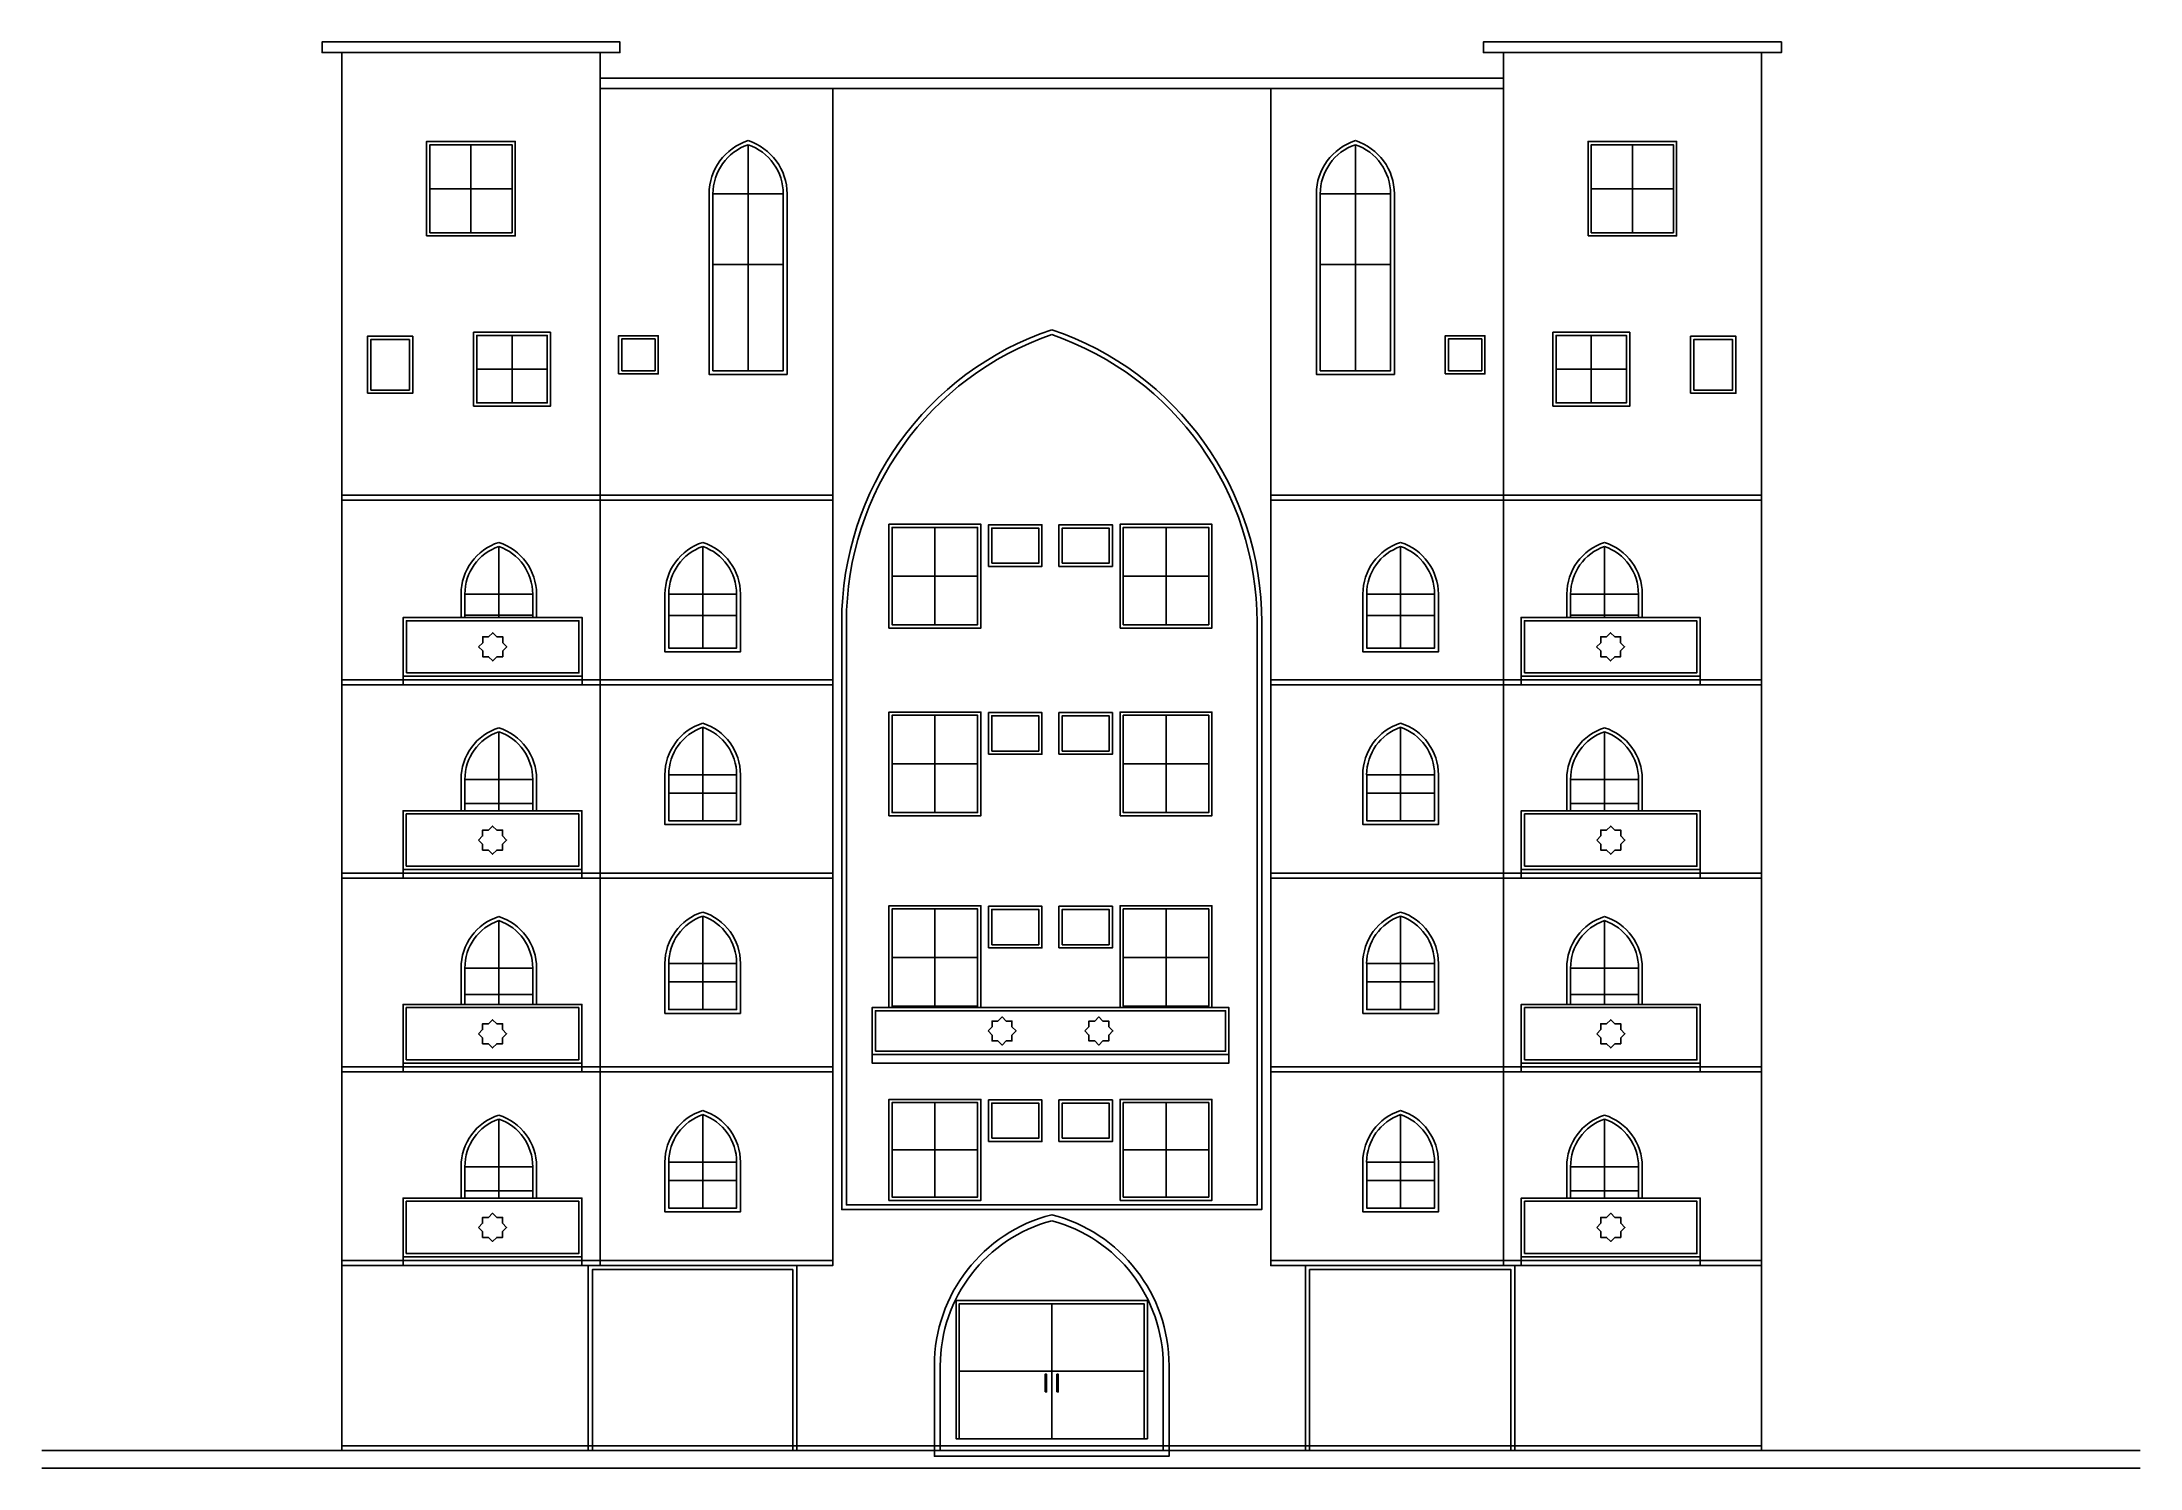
# Model space of a CAD drawing. Header units: inches. Extents: x 323.8 to 359.6, y 89.7 to 114.
import ezdxf

# ---------------------------------------------------------------- set-up
doc = ezdxf.new("R2010")
doc.units = ezdxf.units.IN
for name, color, linetype, lineweight in [('01_ENVELOPE', 7, 'Continuous', 25), ('02_GLAZING', 7, 'Continuous', 25), ('03_POINTED_FRAMES', 7, 'Continuous', 25), ('04_BALCONIES', 7, 'Continuous', 25), ('05_SPARSE_GEOMETRY', 7, 'Continuous', 25), ('06_ENTRANCE', 7, 'Continuous', 25)]:
    doc.layers.add(name, color=color, linetype=linetype, lineweight=lineweight)

msp = doc.modelspace()

# ---------------------------------------------------------------- linework, layer by layer
at = {"layer": '01_ENVELOPE'}
for points in [[(333.334, 113.857), (333.674, 113.857), (333.674, 114.037), (328.594, 114.037), (328.594, 113.857), (328.934, 113.857)], [(328.934, 113.857), (328.934, 106.312)], [(333.334, 113.857), (328.934, 113.857)], [(333.334, 113.422), (333.334, 113.857)], [(353.132, 113.857), (353.473, 113.857), (353.473, 114.037), (348.395, 114.037), (348.395, 113.857), (348.734, 113.857)], [(348.734, 113.857), (348.734, 113.422)], [(353.132, 113.857), (348.734, 113.857)], [(353.132, 106.312), (353.132, 113.857)], [(333.334, 113.242), (333.334, 113.422)], [(348.734, 113.422), (333.334, 113.422)], [(348.734, 113.422), (348.734, 113.242)], [(333.334, 106.312), (333.334, 113.242)], [(337.3, 113.242), (333.334, 113.242)], [(337.3, 106.312), (337.3, 113.242)], [(344.769, 113.242), (337.3, 113.242)], [(344.769, 106.312), (344.769, 113.242)], [(348.734, 113.242), (344.769, 113.242)], [(348.734, 106.312), (348.734, 113.242)], [(328.934, 106.312), (328.934, 106.227)], [(333.334, 106.312), (328.934, 106.312)], [(333.334, 106.227), (333.334, 106.312)], [(337.3, 106.312), (333.334, 106.312)], [(337.3, 106.227), (337.3, 106.312)], [(344.769, 106.227), (344.769, 106.312)], [(348.734, 106.312), (344.769, 106.312)], [(348.734, 106.227), (348.734, 106.312)], [(353.132, 106.312), (348.734, 106.312)], [(353.132, 106.227), (353.132, 106.312)], [(328.934, 106.227), (328.934, 103.166)], [(328.934, 106.227), (333.334, 106.227)], [(333.334, 103.166), (333.334, 106.227)], [(333.334, 106.227), (337.3, 106.227)], [(337.3, 103.166), (337.3, 106.227)], [(344.769, 103.166), (344.769, 106.227)], [(344.769, 106.227), (348.734, 106.227)], [(348.734, 103.166), (348.734, 106.227)], [(348.734, 106.227), (353.132, 106.227)], [(353.132, 103.166), (353.132, 106.227)], [(328.934, 103.166), (328.934, 103.081)], [(329.979, 103.166), (328.934, 103.166)], [(328.934, 103.081), (328.934, 99.872)], [(328.934, 103.081), (329.979, 103.081)], [(333.029, 103.166), (329.979, 103.166)], [(329.979, 103.081), (333.029, 103.081)], [(333.334, 103.166), (333.029, 103.166)], [(333.029, 103.081), (333.334, 103.081)], [(333.334, 103.081), (333.334, 103.166)], [(337.3, 103.166), (333.334, 103.166)], [(333.334, 99.872), (333.334, 103.081)], [(333.334, 103.081), (337.3, 103.081)], [(337.3, 103.081), (337.3, 103.166)], [(337.3, 99.872), (337.3, 103.081)], [(344.769, 103.081), (344.769, 103.166)], [(348.734, 103.166), (344.769, 103.166)], [(344.769, 99.872), (344.769, 103.081)], [(344.769, 103.081), (348.734, 103.081)], [(348.734, 103.081), (348.734, 103.166)], [(349.037, 103.166), (348.734, 103.166)], [(348.734, 99.872), (348.734, 103.081)], [(348.734, 103.081), (349.037, 103.081)], [(352.087, 103.166), (349.037, 103.166)], [(349.037, 103.081), (352.087, 103.081)], [(353.132, 103.166), (352.087, 103.166)], [(352.087, 103.081), (353.132, 103.081)], [(353.132, 103.081), (353.132, 103.166)], [(353.132, 99.872), (353.132, 103.081)], [(328.934, 99.872), (328.934, 99.787)], [(329.976, 99.872), (328.934, 99.872)], [(333.026, 99.872), (329.976, 99.872)], [(333.334, 99.872), (333.026, 99.872)], [(333.334, 99.787), (333.334, 99.872)], [(337.3, 99.872), (333.334, 99.872)], [(337.3, 99.787), (337.3, 99.872)], [(344.769, 99.787), (344.769, 99.872)], [(348.734, 99.872), (344.769, 99.872)], [(348.734, 99.787), (348.734, 99.872)], [(349.04, 99.872), (348.734, 99.872)], [(352.09, 99.872), (349.04, 99.872)], [(353.132, 99.872), (352.09, 99.872)], [(353.132, 99.787), (353.132, 99.872)], [(328.934, 99.787), (328.934, 96.572)], [(328.934, 99.787), (329.976, 99.787)], [(329.976, 99.787), (333.026, 99.787)], [(333.026, 99.787), (333.334, 99.787)], [(333.334, 96.572), (333.334, 99.787)], [(333.334, 99.787), (337.3, 99.787)], [(337.3, 96.572), (337.3, 99.787)], [(344.769, 96.572), (344.769, 99.787)], [(344.769, 99.787), (348.734, 99.787)], [(348.734, 96.572), (348.734, 99.787)], [(348.734, 99.787), (349.04, 99.787)], [(349.04, 99.787), (352.09, 99.787)], [(352.09, 99.787), (353.132, 99.787)], [(353.132, 96.572), (353.132, 99.787)], [(328.934, 96.572), (328.934, 96.487)], [(329.976, 96.572), (328.934, 96.572)], [(328.934, 96.487), (328.934, 93.272)], [(328.934, 96.487), (329.976, 96.487)], [(333.026, 96.572), (329.976, 96.572)], [(329.976, 96.487), (333.026, 96.487)], [(333.334, 96.572), (333.026, 96.572)], [(333.026, 96.487), (333.334, 96.487)], [(333.334, 96.487), (333.334, 96.572)], [(337.3, 96.572), (333.334, 96.572)], [(333.334, 93.272), (333.334, 96.487)], [(333.334, 96.487), (337.3, 96.487)], [(337.3, 96.487), (337.3, 96.572)], [(337.3, 93.272), (337.3, 96.487)], [(344.769, 96.487), (344.769, 96.572)], [(348.734, 96.572), (344.769, 96.572)], [(344.769, 93.272), (344.769, 96.487)], [(344.769, 96.487), (348.734, 96.487)], [(348.734, 96.487), (348.734, 96.572)], [(349.04, 96.572), (348.734, 96.572)], [(348.734, 93.272), (348.734, 96.487)], [(348.734, 96.487), (349.04, 96.487)], [(352.09, 96.572), (349.04, 96.572)], [(349.04, 96.487), (352.09, 96.487)], [(353.132, 96.572), (352.09, 96.572)], [(352.09, 96.487), (353.132, 96.487)], [(353.132, 96.487), (353.132, 96.572)], [(353.132, 93.272), (353.132, 96.487)], [(328.934, 93.272), (328.934, 93.187)], [(329.976, 93.272), (328.934, 93.272)], [(328.934, 93.187), (328.934, 90.117)], [(328.934, 93.187), (329.976, 93.187)], [(333.026, 93.272), (329.976, 93.272)], [(329.976, 93.187), (333.026, 93.187)], [(333.334, 93.272), (333.026, 93.272)], [(333.026, 93.187), (333.134, 93.187)], [(333.134, 93.187), (333.334, 93.187)], [(333.334, 93.187), (333.334, 93.272)], [(337.3, 93.272), (333.334, 93.272)], [(333.334, 93.187), (336.689, 93.187)], [(336.689, 93.187), (337.3, 93.187), (337.3, 93.272)], [(348.734, 93.272), (344.769, 93.272)], [(344.769, 93.272), (344.769, 93.187), (345.36, 93.187)], [(345.36, 93.187), (348.734, 93.187)], [(348.734, 93.187), (348.734, 93.272)], [(349.04, 93.272), (348.734, 93.272)], [(348.734, 93.187), (348.932, 93.187)], [(348.932, 93.187), (349.04, 93.187)], [(352.09, 93.272), (349.04, 93.272)], [(349.04, 93.187), (352.09, 93.187)], [(353.132, 93.272), (352.09, 93.272)], [(352.09, 93.187), (353.132, 93.187)], [(353.132, 93.187), (353.132, 93.272)], [(353.132, 90.117), (353.132, 93.187)], [(323.82, 90.037), (328.934, 90.037)], [(328.934, 90.117), (328.934, 90.037)], [(328.934, 90.117), (333.134, 90.117)], [(328.934, 90.037), (333.134, 90.037)], [(333.134, 90.117), (333.204, 90.117)], [(333.134, 90.037), (333.204, 90.037)], [(333.204, 90.117), (336.619, 90.117)], [(333.204, 90.037), (336.619, 90.037)], [(336.619, 90.117), (336.689, 90.117)], [(336.619, 90.037), (336.689, 90.037)], [(336.689, 90.117), (339.034, 90.117)], [(336.689, 90.037), (339.034, 90.037)], [(339.034, 90.117), (339.134, 90.117)], [(339.034, 90.037), (339.134, 90.037)], [(339.134, 90.117), (342.934, 90.117)], [(339.134, 90.037), (342.934, 90.037)], [(342.934, 90.117), (343.034, 90.117)], [(342.934, 90.037), (343.034, 90.037)], [(343.034, 90.117), (345.36, 90.117)], [(343.034, 90.037), (345.36, 90.037)], [(345.36, 90.117), (345.43, 90.117)], [(345.36, 90.037), (345.43, 90.037)], [(345.43, 90.117), (348.862, 90.117)], [(345.43, 90.037), (348.862, 90.037)], [(348.862, 90.117), (348.932, 90.117)], [(348.862, 90.037), (348.932, 90.037)], [(348.932, 90.117), (353.132, 90.117)], [(348.932, 90.037), (353.132, 90.037)], [(353.132, 90.037), (353.132, 90.117)], [(353.132, 90.037), (359.588, 90.037)], [(323.82, 89.737), (359.588, 89.737)]]:
    msp.add_lwpolyline(points, dxfattribs=at)
at = {"layer": '02_GLAZING'}
for points in [[(331.133, 112.287), (330.433, 112.287), (330.433, 111.537)], [(331.133, 111.537), (331.133, 112.287)], [(331.833, 111.537), (331.833, 112.287), (331.133, 112.287)], [(335.858, 111.447), (335.858, 112.287)], [(346.211, 111.447), (346.211, 112.287)], [(350.933, 112.287), (350.233, 112.287), (350.233, 111.537)], [(350.933, 111.537), (350.933, 112.287)], [(351.633, 111.537), (351.633, 112.287), (350.933, 112.287)], [(330.433, 111.537), (331.133, 111.537)], [(330.433, 111.537), (330.433, 110.787), (331.133, 110.787)], [(331.133, 110.787), (331.833, 110.787), (331.833, 111.537)], [(331.133, 110.787), (331.133, 111.537)], [(331.133, 111.537), (331.833, 111.537)], [(335.258, 110.243), (335.258, 111.447), (335.858, 111.447)], [(335.858, 110.243), (335.858, 111.447)], [(335.858, 111.447), (336.458, 111.447), (336.458, 110.243)], [(345.611, 110.243), (345.611, 111.447), (346.211, 111.447)], [(346.211, 110.243), (346.211, 111.447)], [(346.211, 111.447), (346.811, 111.447), (346.811, 110.243)], [(350.233, 111.537), (350.933, 111.537)], [(350.233, 111.537), (350.233, 110.787), (350.933, 110.787)], [(350.933, 110.787), (351.633, 110.787), (351.633, 111.537)], [(350.933, 110.787), (350.933, 111.537)], [(350.933, 111.537), (351.633, 111.537)], [(335.258, 110.243), (335.858, 110.243)], [(335.258, 110.243), (335.258, 108.436), (335.858, 108.436)], [(335.858, 108.436), (336.458, 108.436), (336.458, 110.243)], [(335.858, 108.436), (335.858, 110.243)], [(335.858, 110.243), (336.458, 110.243)], [(345.611, 110.243), (346.211, 110.243)], [(345.611, 110.243), (345.611, 108.436), (346.211, 108.436)], [(346.211, 108.436), (346.811, 108.436), (346.811, 110.243)], [(346.211, 108.436), (346.211, 110.243)], [(346.211, 110.243), (346.811, 110.243)], [(331.833, 109.037), (331.233, 109.037), (331.233, 108.462)], [(331.833, 108.462), (331.833, 109.037)], [(332.433, 108.462), (332.433, 109.037), (331.833, 109.037)], [(350.233, 109.037), (349.633, 109.037), (349.633, 108.462)], [(350.233, 108.462), (350.233, 109.037)], [(350.833, 108.462), (350.833, 109.037), (350.233, 109.037)], [(331.233, 108.462), (331.833, 108.462)], [(331.233, 108.462), (331.233, 107.886), (331.833, 107.886)], [(331.833, 107.886), (332.433, 107.886), (332.433, 108.462)], [(331.833, 107.886), (331.833, 108.462)], [(331.833, 108.462), (332.433, 108.462)], [(349.633, 108.462), (350.233, 108.462)], [(349.633, 108.462), (349.633, 107.886), (350.233, 107.886)], [(350.233, 107.886), (350.833, 107.886), (350.833, 108.462)], [(350.233, 107.886), (350.233, 108.462)], [(350.233, 108.462), (350.833, 108.462)], [(339.043, 105.764), (338.314, 105.764), (338.314, 104.935)], [(339.043, 104.935), (339.043, 105.764)], [(339.771, 104.935), (339.771, 105.764), (339.043, 105.764)], [(342.983, 105.764), (342.254, 105.764), (342.254, 104.935)], [(342.983, 104.935), (342.983, 105.764)], [(343.711, 104.935), (343.711, 105.764), (342.983, 105.764)], [(331.608, 104.63), (331.608, 105.44)], [(335.084, 104.63), (335.084, 105.44)], [(346.983, 104.63), (346.983, 105.44)], [(350.459, 104.63), (350.459, 105.44)], [(338.314, 104.935), (339.043, 104.935)], [(338.314, 104.935), (338.314, 104.106), (339.043, 104.106)], [(339.043, 104.106), (339.771, 104.106), (339.771, 104.935)], [(339.043, 104.106), (339.043, 104.935)], [(339.043, 104.935), (339.771, 104.935)], [(342.254, 104.935), (342.983, 104.935)], [(342.254, 104.935), (342.254, 104.106), (342.983, 104.106)], [(342.983, 104.106), (343.711, 104.106), (343.711, 104.935)], [(342.983, 104.106), (342.983, 104.935)], [(342.983, 104.935), (343.711, 104.935)], [(331.029, 104.271), (331.029, 104.63), (331.608, 104.63)], [(331.608, 104.271), (331.608, 104.63)], [(331.608, 104.63), (332.186, 104.63), (332.186, 104.271)], [(334.505, 104.262), (334.505, 104.63), (335.084, 104.63)], [(335.084, 104.262), (335.084, 104.63)], [(335.084, 104.63), (335.662, 104.63), (335.662, 104.262)], [(346.404, 104.262), (346.404, 104.63), (346.983, 104.63)], [(346.983, 104.262), (346.983, 104.63)], [(346.983, 104.63), (347.561, 104.63), (347.561, 104.262)], [(349.88, 104.271), (349.88, 104.63), (350.459, 104.63)], [(350.459, 104.271), (350.459, 104.63)], [(350.459, 104.63), (351.037, 104.63), (351.037, 104.271)], [(331.029, 104.271), (331.029, 104.231)], [(331.029, 104.271), (331.608, 104.271)], [(331.608, 104.231), (331.608, 104.271)], [(331.608, 104.271), (332.186, 104.271)], [(332.186, 104.231), (332.186, 104.271)], [(334.505, 104.262), (335.084, 104.262)], [(334.505, 104.262), (334.505, 103.708), (335.084, 103.708)], [(335.084, 103.708), (335.662, 103.708), (335.662, 104.262)], [(335.084, 103.708), (335.084, 104.262)], [(335.084, 104.262), (335.662, 104.262)], [(346.404, 104.262), (346.983, 104.262)], [(346.404, 104.262), (346.404, 103.708), (346.983, 103.708)], [(346.983, 103.708), (347.561, 103.708), (347.561, 104.262)], [(346.983, 103.708), (346.983, 104.262)], [(346.983, 104.262), (347.561, 104.262)], [(349.88, 104.271), (349.88, 104.231)], [(349.88, 104.271), (350.459, 104.271)], [(350.459, 104.231), (350.459, 104.271)], [(350.459, 104.271), (351.037, 104.271)], [(351.037, 104.231), (351.037, 104.271)], [(335.084, 101.549), (335.084, 102.359)], [(339.043, 102.564), (338.314, 102.564), (338.314, 101.735)], [(339.043, 101.735), (339.043, 102.564)], [(339.771, 101.735), (339.771, 102.564), (339.043, 102.564)], [(342.983, 102.564), (342.254, 102.564), (342.254, 101.735)], [(342.983, 101.735), (342.983, 102.564)], [(343.711, 101.735), (343.711, 102.564), (342.983, 102.564)], [(346.982, 101.549), (346.982, 102.359)], [(331.608, 101.472), (331.608, 102.282)], [(350.459, 101.472), (350.459, 102.282)], [(338.314, 101.735), (339.043, 101.735)], [(338.314, 101.735), (338.314, 100.906), (339.043, 100.906)], [(339.043, 100.906), (339.771, 100.906), (339.771, 101.735)], [(339.043, 100.906), (339.043, 101.735)], [(339.043, 101.735), (339.771, 101.735)], [(342.254, 101.735), (342.983, 101.735)], [(342.254, 101.735), (342.254, 100.906), (342.983, 100.906)], [(342.983, 100.906), (343.711, 100.906), (343.711, 101.735)], [(342.983, 100.906), (342.983, 101.735)], [(342.983, 101.735), (343.711, 101.735)], [(331.029, 101.058), (331.029, 101.472), (331.608, 101.472)], [(331.608, 101.058), (331.608, 101.472)], [(331.608, 101.472), (332.187, 101.472), (332.187, 101.058)], [(334.505, 101.236), (334.505, 101.549), (335.084, 101.549)], [(334.505, 101.236), (335.084, 101.236)], [(334.505, 101.236), (334.505, 100.766), (335.084, 100.766)], [(335.084, 101.236), (335.084, 101.549)], [(335.084, 101.549), (335.663, 101.549), (335.663, 101.236)], [(335.084, 100.766), (335.663, 100.766), (335.663, 101.236)], [(335.084, 100.766), (335.084, 101.236)], [(335.084, 101.236), (335.663, 101.236)], [(346.404, 101.236), (346.404, 101.549), (346.982, 101.549)], [(346.404, 101.236), (346.982, 101.236)], [(346.404, 101.236), (346.404, 100.766), (346.982, 100.766)], [(346.982, 101.236), (346.982, 101.549)], [(346.982, 101.549), (347.561, 101.549), (347.561, 101.236)], [(346.982, 100.766), (347.561, 100.766), (347.561, 101.236)], [(346.982, 100.766), (346.982, 101.236)], [(346.982, 101.236), (347.561, 101.236)], [(349.88, 101.058), (349.88, 101.472), (350.459, 101.472)], [(350.459, 101.058), (350.459, 101.472)], [(350.459, 101.472), (351.037, 101.472), (351.037, 101.058)], [(331.029, 101.058), (331.029, 100.937)], [(331.029, 101.058), (331.608, 101.058)], [(331.608, 100.937), (331.608, 101.058)], [(331.608, 101.058), (332.187, 101.058)], [(332.187, 100.937), (332.187, 101.058)], [(349.88, 101.058), (349.88, 100.937)], [(349.88, 101.058), (350.459, 101.058)], [(350.459, 100.937), (350.459, 101.058)], [(350.459, 101.058), (351.037, 101.058)], [(351.037, 100.937), (351.037, 101.058)], [(335.084, 98.332), (335.084, 99.143)], [(339.043, 99.264), (338.314, 99.264), (338.314, 98.435)], [(339.043, 98.435), (339.043, 99.264)], [(339.771, 98.435), (339.771, 99.264), (339.043, 99.264)], [(342.983, 99.264), (342.254, 99.264), (342.254, 98.435)], [(342.983, 98.435), (342.983, 99.264)], [(343.711, 98.435), (343.711, 99.264), (342.983, 99.264)], [(346.982, 98.332), (346.982, 99.143)], [(331.608, 98.255), (331.608, 99.066)], [(350.459, 98.255), (350.459, 99.066)], [(338.314, 98.435), (339.043, 98.435)], [(338.314, 98.435), (338.314, 97.606), (339.043, 97.606)], [(339.043, 97.606), (339.771, 97.606), (339.771, 98.435)], [(339.043, 97.606), (339.043, 98.435)], [(339.043, 98.435), (339.771, 98.435)], [(342.254, 98.435), (342.983, 98.435)], [(342.254, 98.435), (342.254, 97.606), (342.983, 97.606)], [(342.983, 97.606), (343.711, 97.606), (343.711, 98.435)], [(342.983, 97.606), (342.983, 98.435)], [(342.983, 98.435), (343.711, 98.435)], [(331.029, 97.808), (331.029, 98.255), (331.608, 98.255)], [(331.608, 97.808), (331.608, 98.255)], [(331.608, 98.255), (332.187, 98.255), (332.187, 97.808)], [(334.505, 98.019), (334.505, 98.332), (335.084, 98.332)], [(334.505, 98.019), (335.084, 98.019)], [(334.505, 98.019), (334.505, 97.549), (335.084, 97.549)], [(335.084, 98.019), (335.084, 98.332)], [(335.084, 98.332), (335.663, 98.332), (335.663, 98.019)], [(335.084, 97.549), (335.663, 97.549), (335.663, 98.019)], [(335.084, 97.549), (335.084, 98.019)], [(335.084, 98.019), (335.663, 98.019)], [(346.404, 98.019), (346.404, 98.332), (346.982, 98.332)], [(346.404, 98.019), (346.982, 98.019)], [(346.404, 98.019), (346.404, 97.549), (346.982, 97.549)], [(346.982, 98.019), (346.982, 98.332)], [(346.982, 98.332), (347.561, 98.332), (347.561, 98.019)], [(346.982, 97.549), (347.561, 97.549), (347.561, 98.019)], [(346.982, 97.549), (346.982, 98.019)], [(346.982, 98.019), (347.561, 98.019)], [(349.88, 97.808), (349.88, 98.255), (350.459, 98.255)], [(350.459, 97.808), (350.459, 98.255)], [(350.459, 98.255), (351.037, 98.255), (351.037, 97.808)], [(331.029, 97.808), (331.029, 97.637)], [(331.029, 97.808), (331.608, 97.808)], [(331.608, 97.637), (331.608, 97.808)], [(331.608, 97.808), (332.187, 97.808)], [(332.187, 97.637), (332.187, 97.808)], [(349.88, 97.808), (349.88, 97.637)], [(349.88, 97.808), (350.459, 97.808)], [(350.459, 97.637), (350.459, 97.808)], [(350.459, 97.808), (351.037, 97.808)], [(351.037, 97.637), (351.037, 97.808)], [(339.043, 95.964), (338.314, 95.964), (338.314, 95.159)], [(339.043, 95.159), (339.043, 95.964)], [(339.771, 95.159), (339.771, 95.964), (339.043, 95.964)], [(342.983, 95.964), (342.254, 95.964), (342.254, 95.159)], [(342.983, 95.159), (342.983, 95.964)], [(343.711, 95.159), (343.711, 95.964), (342.983, 95.964)], [(331.608, 94.872), (331.608, 95.682)], [(335.084, 94.949), (335.084, 95.759)], [(346.982, 94.949), (346.982, 95.759)], [(350.459, 94.872), (350.459, 95.682)], [(338.314, 95.159), (339.043, 95.159)], [(338.314, 95.159), (338.314, 94.353), (339.043, 94.353)], [(339.043, 94.353), (339.771, 94.353), (339.771, 95.159)], [(339.043, 94.353), (339.043, 95.159)], [(339.043, 95.159), (339.771, 95.159)], [(342.254, 95.159), (342.983, 95.159)], [(342.254, 95.159), (342.254, 94.353), (342.983, 94.353)], [(342.983, 94.353), (343.711, 94.353), (343.711, 95.159)], [(342.983, 94.353), (342.983, 95.159)], [(342.983, 95.159), (343.711, 95.159)], [(331.029, 94.458), (331.029, 94.872), (331.608, 94.872)], [(331.608, 94.458), (331.608, 94.872)], [(331.608, 94.872), (332.187, 94.872), (332.187, 94.458)], [(334.505, 94.636), (334.505, 94.949), (335.084, 94.949)], [(335.084, 94.636), (335.084, 94.949)], [(335.084, 94.949), (335.663, 94.949), (335.663, 94.636)], [(346.404, 94.636), (346.404, 94.949), (346.982, 94.949)], [(346.982, 94.636), (346.982, 94.949)], [(346.982, 94.949), (347.561, 94.949), (347.561, 94.636)], [(349.88, 94.458), (349.88, 94.872), (350.459, 94.872)], [(350.459, 94.458), (350.459, 94.872)], [(350.459, 94.872), (351.037, 94.872), (351.037, 94.458)], [(331.029, 94.458), (331.029, 94.337)], [(331.029, 94.458), (331.608, 94.458)], [(331.608, 94.337), (331.608, 94.458)], [(331.608, 94.458), (332.187, 94.458)], [(332.187, 94.337), (332.187, 94.458)], [(334.505, 94.636), (335.084, 94.636)], [(334.505, 94.636), (334.505, 94.166), (335.084, 94.166)], [(335.084, 94.166), (335.663, 94.166), (335.663, 94.636)], [(335.084, 94.166), (335.084, 94.636)], [(335.084, 94.636), (335.663, 94.636)], [(346.404, 94.636), (346.982, 94.636)], [(346.404, 94.636), (346.404, 94.166), (346.982, 94.166)], [(346.982, 94.166), (347.561, 94.166), (347.561, 94.636)], [(346.982, 94.166), (346.982, 94.636)], [(346.982, 94.636), (347.561, 94.636)], [(349.88, 94.458), (349.88, 94.337)], [(349.88, 94.458), (350.459, 94.458)], [(350.459, 94.337), (350.459, 94.458)], [(350.459, 94.458), (351.037, 94.458)], [(351.037, 94.337), (351.037, 94.458)], [(341.034, 92.535), (339.459, 92.535), (339.459, 91.385)], [(341.034, 91.385), (341.034, 92.535)], [(342.61, 91.385), (342.61, 92.535), (341.034, 92.535)], [(339.459, 91.385), (339.459, 90.235)], [(339.459, 91.385), (341.034, 91.385)], [(341.034, 90.235), (341.034, 91.385)], [(341.034, 91.385), (342.61, 91.385)], [(342.61, 90.235), (342.61, 91.385)], [(339.459, 90.235), (341.034, 90.235)], [(341.034, 90.235), (342.61, 90.235)]]:
    msp.add_lwpolyline(points, dxfattribs=at)
for points in [[(329.424, 108.106), (330.085, 108.106), (330.085, 108.967), (329.424, 108.967)], [(333.704, 108.436), (334.271, 108.436), (334.271, 108.976), (333.704, 108.976)], [(347.797, 108.436), (348.365, 108.436), (348.365, 108.976), (347.797, 108.976)], [(351.981, 108.106), (352.643, 108.106), (352.643, 108.967), (351.981, 108.967)], [(340.012, 105.155), (340.812, 105.155), (340.812, 105.755), (340.012, 105.755)], [(341.213, 105.155), (342.013, 105.155), (342.013, 105.755), (341.213, 105.755)], [(340.012, 101.955), (340.812, 101.955), (340.812, 102.555), (340.012, 102.555)], [(341.213, 101.955), (342.013, 101.955), (342.013, 102.555), (341.213, 102.555)], [(340.012, 98.655), (340.812, 98.655), (340.812, 99.255), (340.012, 99.255)], [(341.213, 98.655), (342.013, 98.655), (342.013, 99.255), (341.213, 99.255)], [(340.012, 95.355), (340.812, 95.355), (340.812, 95.955), (340.012, 95.955)], [(341.213, 95.355), (342.013, 95.355), (342.013, 95.955), (341.213, 95.955)]]:
    msp.add_lwpolyline(points, close=True, dxfattribs=at)
for centre, radius, start, end in [((336.146, 111.447), 0.888, 108.9246, 180), ((335.57, 111.447), 0.888, 0, 71.0754), ((346.499, 111.447), 0.888, 108.9246, 180), ((345.923, 111.447), 0.888, 0, 71.0754), ((331.885, 104.63), 0.856, 108.9246, 180), ((331.33, 104.63), 0.856, 0, 71.0754), ((335.362, 104.63), 0.856, 108.9246, 180), ((334.806, 104.63), 0.856, 0, 71.0754), ((347.26, 104.63), 0.856, 108.9246, 180), ((346.705, 104.63), 0.856, 0, 71.0754), ((350.737, 104.63), 0.856, 108.9246, 180), ((350.181, 104.63), 0.856, 0, 71.0754), ((335.362, 101.549), 0.857, 108.9246, 180), ((334.806, 101.549), 0.857, 0, 71.0754), ((347.26, 101.549), 0.857, 108.9246, 180), ((346.705, 101.549), 0.857, 0, 71.0754), ((331.886, 101.472), 0.857, 108.9246, 180), ((331.33, 101.472), 0.857, 0, 71.0754), ((350.736, 101.472), 0.857, 108.9246, 180), ((350.181, 101.472), 0.857, 0, 71.0754), ((335.362, 98.332), 0.857, 108.9246, 180), ((334.806, 98.332), 0.857, 0, 71.0754), ((347.26, 98.332), 0.857, 108.9246, 180), ((346.705, 98.332), 0.857, 0, 71.0754), ((331.886, 98.255), 0.857, 108.9246, 180), ((331.33, 98.255), 0.857, 0, 71.0754), ((350.736, 98.255), 0.857, 108.9246, 180), ((350.181, 98.255), 0.857, 0, 71.0754), ((331.886, 94.872), 0.857, 108.9246, 180), ((331.33, 94.872), 0.857, 0, 71.0754), ((335.362, 94.949), 0.857, 108.9246, 180), ((334.806, 94.949), 0.857, 0, 71.0754), ((347.26, 94.949), 0.857, 108.9246, 180), ((346.705, 94.949), 0.857, 0, 71.0754), ((350.736, 94.872), 0.857, 108.9246, 180), ((350.181, 94.872), 0.857, 0, 71.0754)]:
    msp.add_arc(centre, radius, start, end, dxfattribs=at)
at = {"layer": '03_POINTED_FRAMES'}
for points in [[(330.378, 110.732), (331.888, 110.732), (331.888, 112.342), (330.378, 112.342)], [(350.178, 110.732), (351.688, 110.732), (351.688, 112.342), (350.178, 112.342)], [(329.369, 108.051), (330.14, 108.051), (330.14, 109.022), (329.369, 109.022)], [(331.178, 107.831), (332.488, 107.831), (332.488, 109.092), (331.178, 109.092)], [(333.649, 108.381), (334.326, 108.381), (334.326, 109.031), (333.649, 109.031)], [(347.742, 108.381), (348.42, 108.381), (348.42, 109.031), (347.742, 109.031)], [(349.578, 107.831), (350.888, 107.831), (350.888, 109.092), (349.578, 109.092)], [(351.926, 108.051), (352.698, 108.051), (352.698, 109.022), (351.926, 109.022)], [(338.259, 104.051), (339.826, 104.051), (339.826, 105.819), (338.259, 105.819)], [(339.957, 105.1), (340.867, 105.1), (340.867, 105.81), (339.957, 105.81)], [(341.158, 105.1), (342.068, 105.1), (342.068, 105.81), (341.158, 105.81)], [(342.199, 104.051), (343.766, 104.051), (343.766, 105.819), (342.199, 105.819)], [(338.259, 100.851), (339.826, 100.851), (339.826, 102.619), (338.259, 102.619)], [(339.957, 101.9), (340.867, 101.9), (340.867, 102.61), (339.957, 102.61)], [(341.158, 101.9), (342.068, 101.9), (342.068, 102.61), (341.158, 102.61)], [(342.199, 100.851), (343.766, 100.851), (343.766, 102.619), (342.199, 102.619)], [(339.957, 98.6), (340.867, 98.6), (340.867, 99.31), (339.957, 99.31)], [(341.158, 98.6), (342.068, 98.6), (342.068, 99.31), (341.158, 99.31)], [(338.259, 94.298), (339.826, 94.298), (339.826, 96.019), (338.259, 96.019)], [(339.957, 95.3), (340.867, 95.3), (340.867, 96.01), (339.957, 96.01)], [(341.158, 95.3), (342.068, 95.3), (342.068, 96.01), (341.158, 96.01)], [(342.199, 94.298), (343.766, 94.298), (343.766, 96.019), (342.199, 96.019)]]:
    msp.add_lwpolyline(points, close=True, dxfattribs=at)
for points in [[(335.193, 111.447), (335.193, 108.371), (336.523, 108.371), (336.523, 111.447)], [(345.546, 111.447), (345.546, 108.371), (346.876, 108.371), (346.876, 111.447)], [(330.964, 104.63), (330.964, 104.231)], [(332.251, 104.231), (332.251, 104.63)], [(334.44, 104.63), (334.44, 103.643), (335.727, 103.643), (335.727, 104.63)], [(346.339, 104.63), (346.339, 103.643), (347.626, 103.643), (347.626, 104.63)], [(349.815, 104.63), (349.815, 104.231)], [(351.102, 104.231), (351.102, 104.63)], [(337.454, 104.15), (337.454, 94.14), (344.614, 94.14), (344.614, 104.15)], [(337.534, 104.15), (337.534, 94.22), (344.534, 94.22), (344.534, 104.15)], [(330.964, 101.472), (330.964, 100.937)], [(332.252, 100.937), (332.252, 101.472)], [(334.44, 101.549), (334.44, 100.701), (335.728, 100.701), (335.728, 101.549)], [(346.339, 101.549), (346.339, 100.701), (347.626, 100.701), (347.626, 101.549)], [(349.815, 101.472), (349.815, 100.937)], [(351.102, 100.937), (351.102, 101.472)], [(339.826, 97.585), (339.826, 99.319), (338.259, 99.319), (338.259, 97.585)], [(343.766, 97.585), (343.766, 99.319), (342.199, 99.319), (342.199, 97.585)], [(330.964, 98.255), (330.964, 97.637)], [(332.252, 97.637), (332.252, 98.255)], [(334.44, 98.332), (334.44, 97.484), (335.728, 97.484), (335.728, 98.332)], [(346.339, 98.332), (346.339, 97.484), (347.626, 97.484), (347.626, 98.332)], [(349.815, 98.255), (349.815, 97.637)], [(351.102, 97.637), (351.102, 98.255)], [(330.964, 94.872), (330.964, 94.337)], [(332.252, 94.337), (332.252, 94.872)], [(334.44, 94.949), (334.44, 94.101), (335.728, 94.101), (335.728, 94.949)], [(346.339, 94.949), (346.339, 94.101), (347.626, 94.101), (347.626, 94.949)], [(349.815, 94.872), (349.815, 94.337)], [(351.102, 94.337), (351.102, 94.872)]]:
    msp.add_lwpolyline(points, dxfattribs=at)
for centre, radius, start, end in [((336.146, 111.447), 0.953, 107.59, 180), ((335.57, 111.447), 0.953, 0, 72.41), ((346.499, 111.447), 0.953, 107.59, 180), ((345.923, 111.447), 0.953, 0, 72.41), ((342.714, 104.15), 5.26, 108.6261, 180), ((339.354, 104.15), 5.26, 0, 71.3739), ((342.714, 104.15), 5.18, 108.9246, 180), ((339.354, 104.15), 5.18, 0, 71.0754), ((331.885, 104.63), 0.921, 107.544, 180), ((331.33, 104.63), 0.921, 0, 72.456), ((335.362, 104.63), 0.921, 107.544, 180), ((334.806, 104.63), 0.921, 0, 72.456), ((347.26, 104.63), 0.921, 107.544, 180), ((346.705, 104.63), 0.921, 0, 72.456), ((350.737, 104.63), 0.921, 107.544, 180), ((350.181, 104.63), 0.921, 0, 72.456), ((331.886, 101.472), 0.922, 107.5447, 180), ((331.33, 101.472), 0.922, 0, 72.4553), ((335.362, 101.549), 0.922, 107.5447, 180), ((334.806, 101.549), 0.922, 0, 72.4553), ((347.26, 101.549), 0.922, 107.5447, 180), ((346.705, 101.549), 0.922, 0, 72.4553), ((350.736, 101.472), 0.922, 107.5447, 180), ((350.181, 101.472), 0.922, 0, 72.4553), ((331.886, 98.255), 0.922, 107.5447, 180), ((331.33, 98.255), 0.922, 0, 72.4553), ((335.362, 98.332), 0.922, 107.5447, 180), ((334.806, 98.332), 0.922, 0, 72.4553), ((347.26, 98.332), 0.922, 107.5447, 180), ((346.705, 98.332), 0.922, 0, 72.4553), ((350.736, 98.255), 0.922, 107.5447, 180), ((350.181, 98.255), 0.922, 0, 72.4553), ((331.886, 94.872), 0.922, 107.5447, 180), ((331.33, 94.872), 0.922, 0, 72.4553), ((335.362, 94.949), 0.922, 107.5447, 180), ((334.806, 94.949), 0.922, 0, 72.4553), ((347.26, 94.949), 0.922, 107.5447, 180), ((346.705, 94.949), 0.922, 0, 72.4553), ((350.736, 94.872), 0.922, 107.5447, 180), ((350.181, 94.872), 0.922, 0, 72.4553)]:
    msp.add_arc(centre, radius, start, end, dxfattribs=at)
at = {"layer": '04_BALCONIES'}
for points in [[(330.964, 104.231), (329.979, 104.231), (329.979, 103.231)], [(331.029, 104.231), (330.964, 104.231)], [(331.608, 104.231), (331.029, 104.231)], [(332.186, 104.231), (331.608, 104.231)], [(332.251, 104.231), (332.186, 104.231)], [(333.029, 103.231), (333.029, 104.231), (332.251, 104.231)], [(349.815, 104.231), (349.037, 104.231), (349.037, 103.231)], [(349.88, 104.231), (349.815, 104.231)], [(350.459, 104.231), (349.88, 104.231)], [(351.037, 104.231), (350.459, 104.231)], [(351.102, 104.231), (351.037, 104.231)], [(352.087, 103.231), (352.087, 104.231), (351.102, 104.231)], [(329.979, 103.231), (329.979, 103.166)], [(333.029, 103.231), (329.979, 103.231)], [(329.979, 103.166), (329.979, 103.081)], [(333.029, 103.166), (333.029, 103.231)], [(333.029, 103.081), (333.029, 103.166)], [(349.037, 103.231), (349.037, 103.166)], [(352.087, 103.231), (349.037, 103.231)], [(349.037, 103.166), (349.037, 103.081)], [(352.087, 103.166), (352.087, 103.231)], [(352.087, 103.081), (352.087, 103.166)], [(330.964, 100.937), (329.976, 100.937), (329.976, 99.937)], [(331.029, 100.937), (330.964, 100.937)], [(331.608, 100.937), (331.029, 100.937)], [(332.187, 100.937), (331.608, 100.937)], [(332.252, 100.937), (332.187, 100.937)], [(333.026, 99.937), (333.026, 100.937), (332.252, 100.937)], [(349.815, 100.937), (349.04, 100.937), (349.04, 99.937)], [(349.88, 100.937), (349.815, 100.937)], [(350.459, 100.937), (349.88, 100.937)], [(351.037, 100.937), (350.459, 100.937)], [(351.102, 100.937), (351.037, 100.937)], [(352.09, 99.937), (352.09, 100.937), (351.102, 100.937)], [(329.976, 99.937), (329.976, 99.872)], [(333.026, 99.937), (329.976, 99.937)], [(329.976, 99.872), (329.976, 99.787)], [(333.026, 99.872), (333.026, 99.937)], [(333.026, 99.787), (333.026, 99.872)], [(349.04, 99.937), (349.04, 99.872)], [(352.09, 99.937), (349.04, 99.937)], [(349.04, 99.872), (349.04, 99.787)], [(352.09, 99.872), (352.09, 99.937)], [(352.09, 99.787), (352.09, 99.872)], [(330.964, 97.637), (329.976, 97.637), (329.976, 96.637)], [(331.029, 97.637), (330.964, 97.637)], [(331.608, 97.637), (331.029, 97.637)], [(332.187, 97.637), (331.608, 97.637)], [(332.252, 97.637), (332.187, 97.637)], [(333.026, 96.637), (333.026, 97.637), (332.252, 97.637)], [(338.259, 97.585), (337.974, 97.585), (337.974, 96.785)], [(339.826, 97.585), (338.259, 97.585)], [(342.199, 97.585), (339.826, 97.585)], [(343.766, 97.585), (342.199, 97.585)], [(344.052, 96.785), (344.052, 97.585), (343.766, 97.585)], [(349.815, 97.637), (349.04, 97.637), (349.04, 96.637)], [(349.88, 97.637), (349.815, 97.637)], [(350.459, 97.637), (349.88, 97.637)], [(351.037, 97.637), (350.459, 97.637)], [(351.102, 97.637), (351.037, 97.637)], [(352.09, 96.637), (352.09, 97.637), (351.102, 97.637)], [(329.976, 96.637), (329.976, 96.572)], [(333.026, 96.637), (329.976, 96.637)], [(333.026, 96.572), (333.026, 96.637)], [(344.052, 96.785), (337.974, 96.785)], [(337.974, 96.785), (337.974, 96.635), (344.052, 96.635), (344.052, 96.785)], [(349.04, 96.637), (349.04, 96.572)], [(352.09, 96.637), (349.04, 96.637)], [(352.09, 96.572), (352.09, 96.637)], [(329.976, 96.572), (329.976, 96.487)], [(333.026, 96.487), (333.026, 96.572)], [(349.04, 96.572), (349.04, 96.487)], [(352.09, 96.487), (352.09, 96.572)], [(330.964, 94.337), (329.976, 94.337), (329.976, 93.337)], [(331.029, 94.337), (330.964, 94.337)], [(331.608, 94.337), (331.029, 94.337)], [(332.187, 94.337), (331.608, 94.337)], [(332.252, 94.337), (332.187, 94.337)], [(333.026, 93.337), (333.026, 94.337), (332.252, 94.337)], [(349.815, 94.337), (349.04, 94.337), (349.04, 93.337)], [(349.88, 94.337), (349.815, 94.337)], [(350.459, 94.337), (349.88, 94.337)], [(351.037, 94.337), (350.459, 94.337)], [(351.102, 94.337), (351.037, 94.337)], [(352.09, 93.337), (352.09, 94.337), (351.102, 94.337)], [(329.976, 93.337), (329.976, 93.272)], [(333.026, 93.337), (329.976, 93.337)], [(329.976, 93.272), (329.976, 93.187)], [(333.026, 93.272), (333.026, 93.337)], [(333.026, 93.187), (333.026, 93.272)], [(349.04, 93.337), (349.04, 93.272)], [(352.09, 93.337), (349.04, 93.337)], [(349.04, 93.272), (349.04, 93.187)], [(352.09, 93.272), (352.09, 93.337)], [(352.09, 93.187), (352.09, 93.272)]]:
    msp.add_lwpolyline(points, dxfattribs=at)
for points in [[(330.034, 103.286), (332.974, 103.286), (332.974, 104.176), (330.034, 104.176)], [(349.092, 103.286), (352.032, 103.286), (352.032, 104.176), (349.092, 104.176)], [(330.031, 99.992), (332.971, 99.992), (332.971, 100.882), (330.031, 100.882)], [(349.095, 99.992), (352.035, 99.992), (352.035, 100.882), (349.095, 100.882)], [(330.031, 96.692), (332.971, 96.692), (332.971, 97.582), (330.031, 97.582)], [(338.029, 96.84), (343.997, 96.84), (343.997, 97.53), (338.029, 97.53)], [(349.095, 96.692), (352.035, 96.692), (352.035, 97.582), (349.095, 97.582)], [(330.031, 93.392), (332.971, 93.392), (332.971, 94.282), (330.031, 94.282)], [(349.095, 93.392), (352.035, 93.392), (352.035, 94.282), (349.095, 94.282)]]:
    msp.add_lwpolyline(points, close=True, dxfattribs=at)
at = {"layer": '05_SPARSE_GEOMETRY'}
for points in [[(331.264, 103.731), (331.335, 103.661), (331.335, 103.561), (331.434, 103.561), (331.504, 103.491), (331.575, 103.561), (331.674, 103.561), (331.674, 103.661), (331.744, 103.731), (331.674, 103.801), (331.674, 103.901), (331.575, 103.901), (331.504, 103.971), (331.434, 103.901), (331.335, 103.901), (331.335, 103.801)], [(350.322, 103.731), (350.393, 103.661), (350.393, 103.561), (350.492, 103.561), (350.562, 103.491), (350.633, 103.561), (350.732, 103.561), (350.732, 103.661), (350.802, 103.731), (350.732, 103.801), (350.732, 103.901), (350.633, 103.901), (350.562, 103.971), (350.492, 103.901), (350.393, 103.901), (350.393, 103.801)], [(331.261, 100.437), (331.332, 100.367), (331.332, 100.267), (331.431, 100.267), (331.501, 100.197), (331.572, 100.267), (331.671, 100.267), (331.671, 100.367), (331.741, 100.437), (331.671, 100.507), (331.671, 100.607), (331.572, 100.607), (331.501, 100.677), (331.431, 100.607), (331.332, 100.607), (331.332, 100.507)], [(350.325, 100.437), (350.395, 100.367), (350.395, 100.267), (350.495, 100.267), (350.565, 100.197), (350.635, 100.267), (350.735, 100.267), (350.735, 100.367), (350.805, 100.437), (350.735, 100.507), (350.735, 100.607), (350.635, 100.607), (350.565, 100.677), (350.495, 100.607), (350.395, 100.607), (350.395, 100.507)], [(331.261, 97.137), (331.332, 97.067), (331.332, 96.967), (331.431, 96.967), (331.501, 96.897), (331.572, 96.967), (331.671, 96.967), (331.671, 97.067), (331.741, 97.137), (331.671, 97.207), (331.671, 97.307), (331.572, 97.307), (331.501, 97.377), (331.431, 97.307), (331.332, 97.307), (331.332, 97.207)], [(339.948, 97.185), (340.018, 97.114), (340.018, 97.015), (340.117, 97.015), (340.188, 96.945), (340.258, 97.015), (340.357, 97.015), (340.357, 97.114), (340.428, 97.185), (340.357, 97.255), (340.357, 97.354), (340.258, 97.354), (340.188, 97.425), (340.117, 97.354), (340.018, 97.354), (340.018, 97.255)], [(341.598, 97.185), (341.668, 97.114), (341.668, 97.015), (341.767, 97.015), (341.838, 96.945), (341.908, 97.015), (342.007, 97.015), (342.007, 97.114), (342.078, 97.185), (342.007, 97.255), (342.007, 97.354), (341.908, 97.354), (341.838, 97.425), (341.767, 97.354), (341.668, 97.354), (341.668, 97.255)], [(350.325, 97.137), (350.395, 97.067), (350.395, 96.967), (350.495, 96.967), (350.565, 96.897), (350.635, 96.967), (350.735, 96.967), (350.735, 97.067), (350.805, 97.137), (350.735, 97.207), (350.735, 97.307), (350.635, 97.307), (350.565, 97.377), (350.495, 97.307), (350.395, 97.307), (350.395, 97.207)], [(331.261, 93.837), (331.332, 93.767), (331.332, 93.667), (331.431, 93.667), (331.501, 93.597), (331.572, 93.667), (331.671, 93.667), (331.671, 93.767), (331.741, 93.837), (331.671, 93.907), (331.671, 94.007), (331.572, 94.007), (331.501, 94.077), (331.431, 94.007), (331.332, 94.007), (331.332, 93.907)], [(350.325, 93.837), (350.395, 93.767), (350.395, 93.667), (350.495, 93.667), (350.565, 93.597), (350.635, 93.667), (350.735, 93.667), (350.735, 93.767), (350.805, 93.837), (350.735, 93.907), (350.735, 94.007), (350.635, 94.007), (350.565, 94.077), (350.495, 94.007), (350.395, 94.007), (350.395, 93.907)]]:
    msp.add_lwpolyline(points, close=True, dxfattribs=at)
at = {"layer": '06_ENTRANCE'}
for points in [[(333.134, 93.187), (333.134, 90.117)], [(336.619, 90.117), (336.619, 93.117), (333.204, 93.117), (333.204, 90.117)], [(336.689, 90.117), (336.689, 93.187)], [(345.36, 93.187), (345.36, 90.117)], [(348.862, 90.117), (348.862, 93.117), (345.43, 93.117), (345.43, 90.117)], [(348.932, 90.117), (348.932, 93.187)], [(342.61, 90.235), (342.665, 90.235), (342.665, 92.59), (339.404, 92.59), (339.404, 90.235), (339.459, 90.235)], [(339.034, 91.48), (339.034, 90.117)], [(339.134, 91.48), (339.134, 90.117)], [(342.934, 90.117), (342.934, 91.48)], [(343.034, 90.117), (343.034, 91.48)], [(333.134, 90.117), (333.134, 90.037)], [(333.204, 90.117), (333.204, 90.037)], [(336.619, 90.037), (336.619, 90.117)], [(336.689, 90.037), (336.689, 90.117)], [(339.034, 90.117), (339.034, 90.037)], [(339.034, 90.037), (339.034, 89.937), (343.034, 89.937), (343.034, 90.037)], [(339.134, 90.117), (339.134, 90.037)], [(342.934, 90.037), (342.934, 90.117)], [(343.034, 90.037), (343.034, 90.117)], [(345.36, 90.117), (345.36, 90.037)], [(345.43, 90.117), (345.43, 90.037)], [(348.862, 90.037), (348.862, 90.117)], [(348.932, 90.037), (348.932, 90.117)]]:
    msp.add_lwpolyline(points, dxfattribs=at)
for points in [[(340.922, 91.035), (340.946, 91.035), (340.946, 91.335), (340.922, 91.335)], [(341.122, 91.035), (341.146, 91.035), (341.146, 91.335), (341.122, 91.335)]]:
    msp.add_lwpolyline(points, close=True, dxfattribs=at)
for centre, radius, start, end in [((341.69, 91.48), 2.656, 104.291, 180), ((341.69, 91.48), 2.556, 104.8628, 180), ((340.379, 91.48), 2.656, 0, 75.709), ((340.379, 91.48), 2.556, 0, 75.1372)]:
    msp.add_arc(centre, radius, start, end, dxfattribs=at)

doc.saveas('drawing.dxf')
